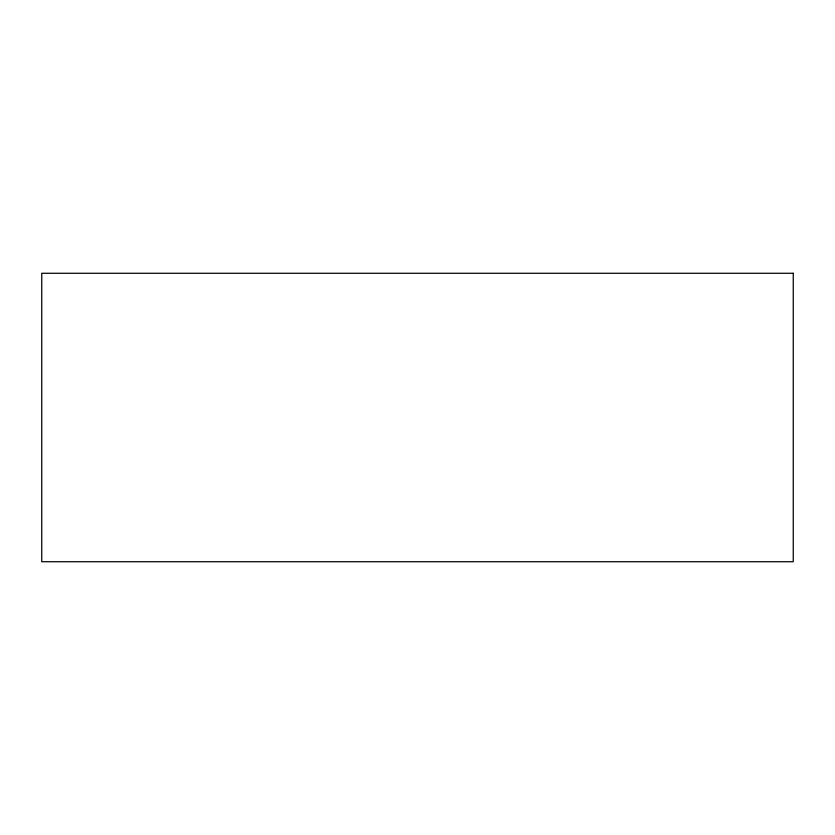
<?xml version="1.0" encoding="UTF-8"?>
<svg xmlns="http://www.w3.org/2000/svg" width="835" height="835" viewBox="0 0 835 835"><rect width="100%" height="100%" fill="white"/><g stroke="black" fill="none" stroke-linecap="round" stroke-linejoin="round"><path stroke-width="1.25" d="M793.25 273.275L41.75 273.275L41.75 561.725L793.25 561.725L793.25 273.275"/></g></svg>
